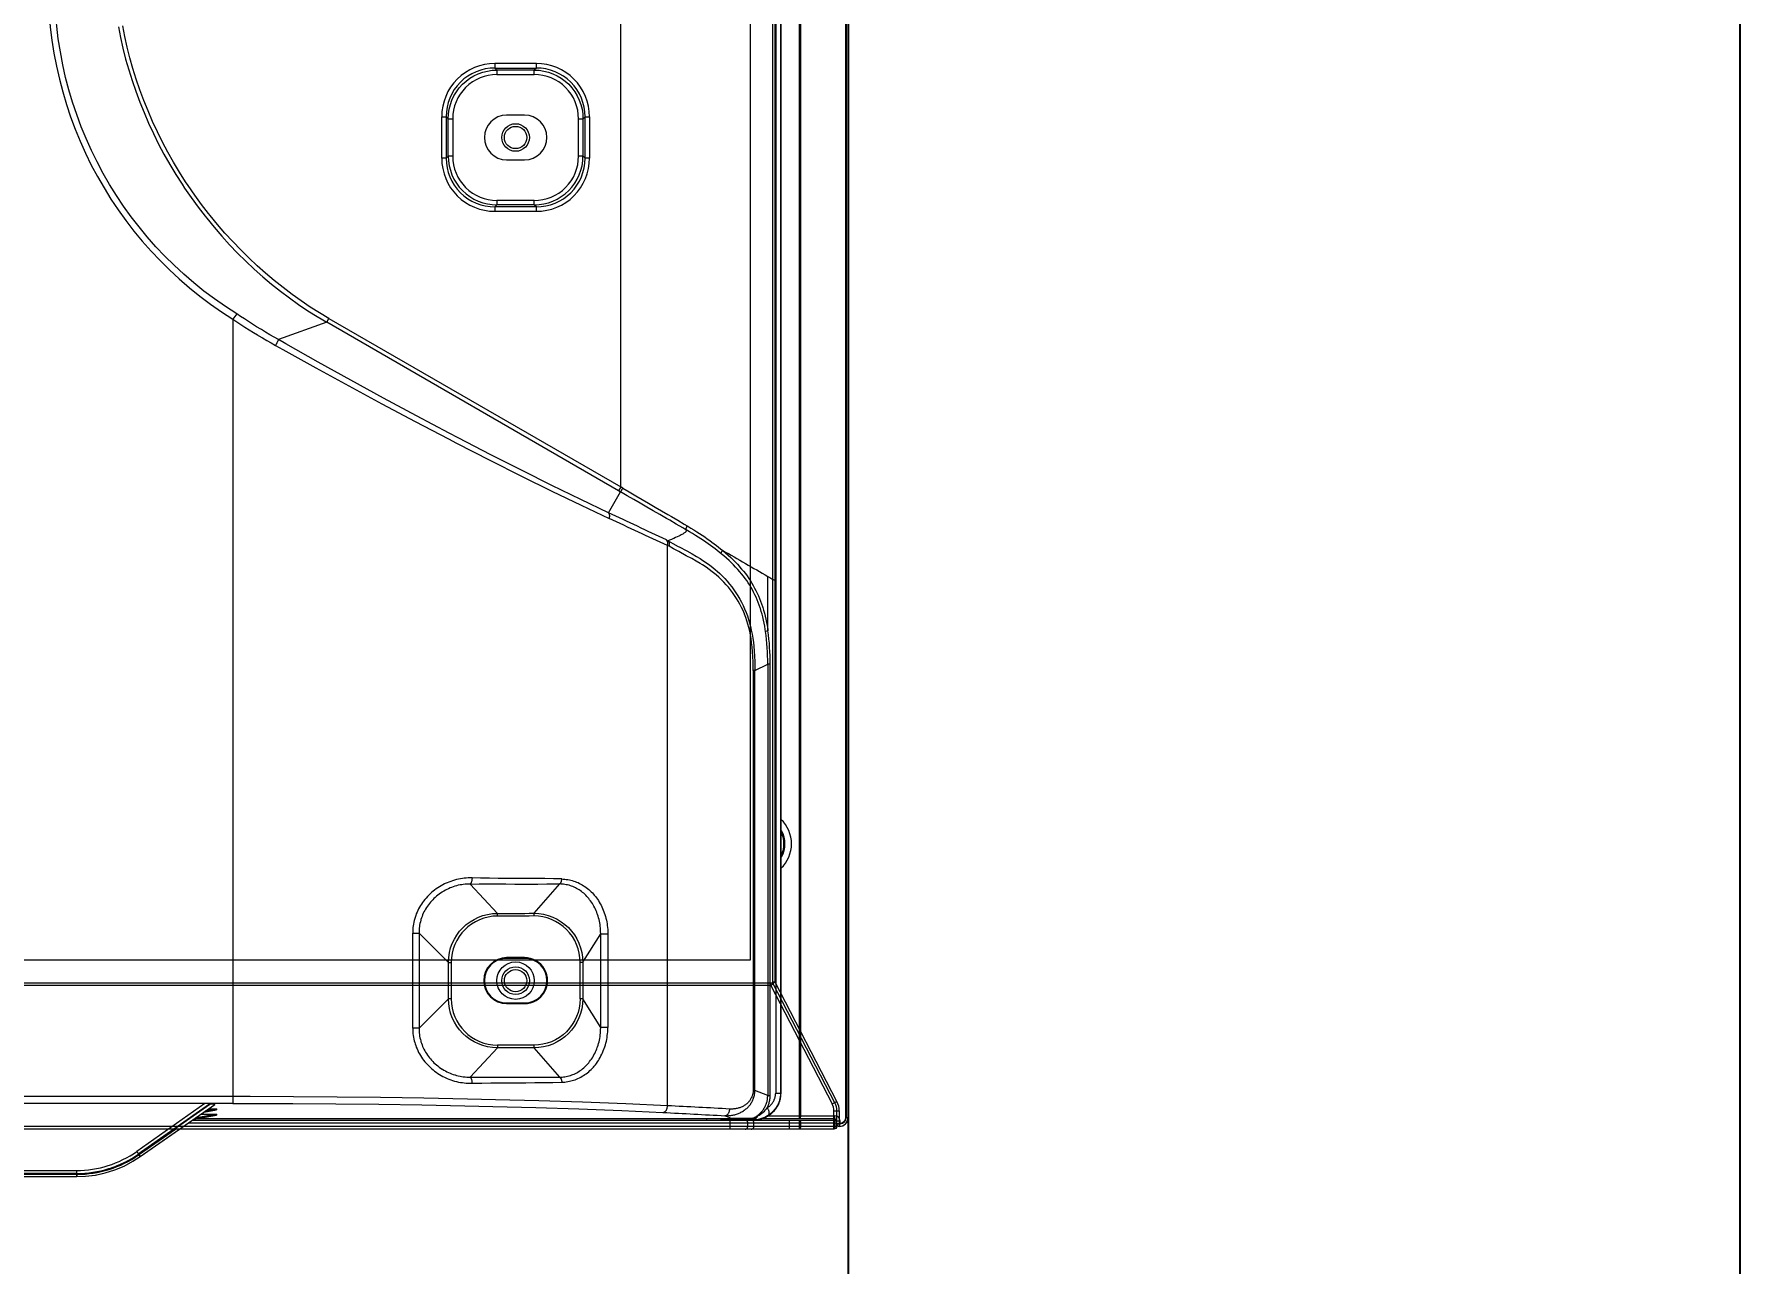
# Model space of a CAD drawing. Header units: millimetres. Extents: x -71336 to -35435, y -26189 to 22712.
# Drawn here: x -68406.3 to -68213.2, y -17584.3 to -17446.5 of the extents above; entities that cross this region are included whole.
import ezdxf
from ezdxf import colors
from ezdxf.entities.mleader import LeaderData, LeaderLine
from ezdxf.math import Vec2, Vec3

# ---------------------------------------------------------------- set-up
doc = ezdxf.new("R2010")
doc.units = ezdxf.units.MM
doc.linetypes.add('AM_ISO02W050x2', pattern=[3.75, 3, -0.75])
doc.layers.add('SC - Equipment', color=7, linetype='Continuous', lineweight=13)
doc.layers.add('SC - Layout', color=252, linetype='Continuous')
doc.layers.add('SC - Text', color=7, linetype='Continuous')
doc.layers.add('SC - Xlines', color=252, linetype='Continuous', plot=False)
doc.styles.get("Standard").update_dxf_attribs({"font": 'arial.ttf', "height": 35})

# ---------------------------------------------------------------- blocks, each defined once
blk = doc.blocks.new('SONY FW-49XE8001 - BACK')
at = {"layer": 'SC - Equipment', "color": 251, "true_color": 0x636466, "transparency": 33554495}
for points in [[(546.41, 7.29, 0.339074), (546.69, 7.06, 0.414307), (547.69, 8.06), (547.69, 639.46, 0.414035), (547.4, 639.76), (547.09, 639.76, 0.414129), (547.4, 640.06, 0.414235), (546.39, 641.06), (-546.7, 641.06, 0.414203), (-547.71, 640.06, 0.394513), (-547.43, 639.76)], [(479.11, 98.19, -0.277173), (458.8, 137.87), (458.8, 298.25), (-459.11, 298.25)], [(478.69, 9.65), (480.6, 9.65), (485.42, 9.63), (490.24, 9.6), (495.07, 9.55), (499.89, 9.48), (504.71, 9.38), (507.84, 9.31), (512.66, 9.19), (517.48, 9.03), (522.3, 8.84), (526.91, 8.63), (526.94, 8.63), (526.98, 8.64), (527.01, 8.65), (527.05, 8.66), (527.08, 8.68), (527.11, 8.7), (527.15, 8.72), (527.18, 8.75), (527.22, 8.79), (527.25, 8.82), (527.27, 8.86), (527.3, 8.9), (527.33, 8.94), (527.35, 8.98), (527.37, 9.03), (527.39, 9.08), (527.4, 9.13), (527.41, 9.19), (527.42, 9.25), (527.43, 9.31), (527.43, 9.37), (527.43, 9.38), (527.43, 72.2), (527.44, 72.21), (527.45, 72.27), (527.45, 72.32), (527.46, 72.38), (527.46, 72.43), (527.46, 72.48), (527.45, 72.53), (527.45, 72.57), (527.44, 72.62), (527.42, 72.66), (527.41, 72.69), (527.39, 72.73), (527.39, 72.73), (527.37, 72.76), (527.35, 72.79), (527.32, 72.82), (527.3, 72.84, -0.000799), (520.82, 75.88), (517.7, 77.36), (514.47, 78.93), (511.12, 80.6), (507.63, 82.38), (503.94, 84.29), (502.96, 84.8), (499.27, 86.76), (495.59, 88.74), (491.92, 90.75), (488.26, 92.78), (484.61, 94.83), (483.79, 95.29), (483.31, 95.56), (482.84, 95.84), (482.36, 96.12), (481.89, 96.41), (481.81, 96.46), (481.35, 96.74), (480.88, 97.03), (480.43, 97.32), (479.99, 97.61), (479.55, 97.9), (479.11, 98.19), (478.69, 97.58), (478.69, 9.65), (-479, 9.65)], [(458.07, 137.87, 0.276514), (478.69, 97.58), (479.14, 97.28), (479.59, 96.99), (480.04, 96.69), (480.51, 96.4), (480.98, 96.11), (481.46, 95.82), (481.53, 95.77), (482.01, 95.49), (482.5, 95.2), (482.98, 94.92), (483.47, 94.65)], [(537.14, 7.79), (536.9, 7.82), (536.94, 7.83), (536.99, 7.83), (537.04, 7.84), (537.09, 7.85), (537.13, 7.87), (537.18, 7.89), (537.23, 7.91), (537.23, 7.91), (537.27, 7.94), (537.32, 7.97), (537.36, 8), (537.4, 8.03), (537.44, 8.07), (537.47, 8.11), (537.51, 8.16), (537.54, 8.2), (537.57, 8.25), (537.52, 8.21), (537.46, 8.18), (537.4, 8.15), (537.35, 8.13), (537.29, 8.1), (537.23, 8.07), (537.18, 8.04), (537.14, 8.03), (537.08, 8), (537.02, 7.98), (537, 7.97), (537.06, 7.99), (537.15, 8.04), (537.24, 8.09), (537.33, 8.15), (537.41, 8.21), (537.5, 8.26), (537.58, 8.33), (537.65, 8.39), (537.73, 8.46), (537.8, 8.52), (537.87, 8.59), (537.94, 8.67), (538.01, 8.74), (538.07, 8.81), (538.13, 8.89), (538.18, 8.97), (538.23, 9.05), (538.28, 9.13), (538.33, 9.21), (538.38, 9.3), (538.42, 9.39), (538.46, 9.48), (538.49, 9.57), (538.52, 9.66), (538.53, 9.68), (538.56, 9.78), (538.59, 9.87), (538.61, 9.97), (538.63, 10.06), (538.64, 10.16), (538.65, 10.25), (538.66, 10.34), (538.67, 10.44), (538.67, 10.53), (538.94, 10.53), (538.94, 58.91), (538.67, 58.91), (538.67, 10.53), (537.23, 11.1), (537.04, 11.1), (537.04, 11.02), (537.03, 10.95), (537.02, 10.87), (537.01, 10.79), (537, 10.71), (536.98, 10.63), (536.95, 10.56), (536.93, 10.48), (536.9, 10.4), (536.9, 10.4), (536.87, 10.32), (536.83, 10.25), (536.79, 10.18), (536.75, 10.11), (536.71, 10.04), (536.67, 9.97), (536.62, 9.91), (536.57, 9.85), (536.51, 9.78), (536.45, 9.72), (536.39, 9.66), (536.33, 9.61), (536.26, 9.55), (536.19, 9.5), (536.12, 9.45), (536.04, 9.4), (536.03, 9.39), (535.95, 9.35), (535.87, 9.3), (535.79, 9.26), (535.7, 9.23), (535.62, 9.19), (535.53, 9.16), (535.44, 9.13), (535.34, 9.1), (535.25, 9.08), (535.24, 9.08), (535.14, 9.06), (535.05, 9.04), (534.95, 9.03), (534.85, 9.02), (534.75, 9.01), (534.65, 9), (534.55, 9), (534.45, 9.01), (534.42, 9.01, 0.000913), (527.43, 9.38), (522.75, 9.59), (517.88, 9.78), (513.01, 9.94), (508.13, 10.06), (504.99, 10.13), (500.12, 10.22), (495.24, 10.3), (490.37, 10.35), (485.49, 10.38), (480.62, 10.4), (478.69, 10.4), (-479, 10.4)], [(522.41, 78.64, -0.000987), (522.2, 78.77), (521.95, 78.34), (489.21, 97.24), (483.79, 95.29), (483.79, 95.27), (483.78, 95.25), (483.77, 95.23), (483.77, 95.22), (483.76, 95.2), (483.73, 95.14), (483.7, 95.07), (483.7, 95.06), (483.66, 95), (483.63, 94.94), (483.6, 94.87), (483.58, 94.84), (483.54, 94.77), (483.51, 94.71), (483.47, 94.65), (484.3, 94.18), (487.99, 92.13), (491.69, 90.1), (495.4, 88.1), (499.12, 86.11), (502.86, 84.16), (503.78, 83.68), (507.52, 81.76), (511.07, 79.97), (514.46, 78.3), (517.74, 76.72), (520.9, 75.23), (520.9, 75.24), (520.92, 75.3), (520.93, 75.36), (520.94, 75.42), (520.95, 75.47), (520.95, 75.52), (520.95, 75.57), (520.94, 75.61), (520.94, 75.66), (520.93, 75.7), (520.92, 75.73), (520.9, 75.77), (520.9, 75.78), (520.88, 75.81), (520.86, 75.83), (520.84, 75.86), (520.82, 75.88), (522.17, 78.21), (522.19, 78.25), (522.21, 78.3), (522.24, 78.34), (522.26, 78.38), (522.29, 78.43), (522.31, 78.47), (522.32, 78.49), (522.35, 78.53), (522.37, 78.57), (522.4, 78.61), (522.41, 78.64), (523.14, 78.22), (523.86, 77.79), (524.58, 77.37), (525.31, 76.94), (526.03, 76.52), (526.76, 76.1), (527.48, 75.67), (527.86, 75.45), (528.58, 75.03), (529.3, 74.61), (529.65, 74.4), (529.7, 74.37), (530.06, 74.16), (530.39, 73.95), (530.72, 73.75), (531.03, 73.55), (531.33, 73.35), (531.61, 73.16), (531.89, 72.97), (532.16, 72.78), (532.42, 72.59), (532.67, 72.41), (532.68, 72.4), (532.92, 72.22), (533.16, 72.03), (533.39, 71.85), (533.62, 71.66, -0.00004), (538.7, 68.73)], [(529.5, 73.98), (529.15, 74.18), (528.42, 74.61), (527.68, 75.03), (527.3, 75.25), (526.57, 75.67), (525.84, 76.1), (525.1, 76.52), (524.37, 76.94), (523.64, 77.36), (522.9, 77.79), (522.17, 78.21, 0.001068), (521.95, 78.34)], [(537.04, 58.2), (537.04, 58.55), (537.02, 59.17), (537, 59.75), (536.96, 60.3), (536.92, 60.83), (536.86, 61.3), (536.8, 61.76), (536.73, 62.19), (536.65, 62.6), (536.55, 63), (536.45, 63.37), (536.34, 63.75), (536.21, 64.12), (536.07, 64.49), (536.05, 64.54), (535.9, 64.9), (535.73, 65.26), (535.55, 65.61), (535.36, 65.95), (535.16, 66.28), (534.95, 66.61), (534.73, 66.93), (534.51, 67.23), (534.27, 67.53), (534.02, 67.81), (533.76, 68.09), (533.49, 68.37), (533.2, 68.64), (532.9, 68.9), (532.75, 69.02), (532.44, 69.27), (532.1, 69.52), (531.75, 69.77), (531.36, 70.02), (531.09, 70.19), (530.66, 70.44), (530.16, 70.73), (529.54, 71.06), (528.7, 71.52), (528.09, 71.84), (527.6, 72.12, 0.001132), (527.43, 72.2, -0.000823), (520.9, 75.23)], [(527.3, 72.84, 0.000057), (527.51, 72.73), (528.01, 72.44), (528.64, 72.1), (528.73, 72.05), (529.59, 71.59), (530.18, 71.27), (530.67, 70.99), (531.1, 70.73), (531.41, 70.53), (531.8, 70.27), (532.16, 70.01), (532.5, 69.74), (532.82, 69.48), (532.99, 69.34), (533.29, 69.06), (533.59, 68.78), (533.87, 68.49), (534.14, 68.19), (534.4, 67.88), (534.64, 67.56), (534.88, 67.24), (535.11, 66.9), (535.33, 66.56), (535.53, 66.2), (535.73, 65.84), (535.91, 65.47), (536.08, 65.09), (536.24, 64.7), (536.24, 64.7), (536.39, 64.31), (536.52, 63.92), (536.64, 63.53), (536.74, 63.13), (536.83, 62.72), (536.92, 62.28), (536.99, 61.83), (537.06, 61.34), (537.11, 60.9), (537.16, 60.36), (537.19, 59.79), (537.22, 59.18), (537.23, 58.55), (537.23, 58.2), (538.67, 58.91, 0.035226), (538.43, 62.58)], [(538.94, 58.91, 0.034874), (538.7, 62.64, 0.040186), (538.43, 62.58), (538.4, 62.79), (538.34, 63.16), (538.27, 63.51), (538.2, 63.85), (538.12, 64.19), (538.04, 64.51), (537.95, 64.82), (537.85, 65.13), (537.82, 65.23), (537.72, 65.53), (537.6, 65.83), (537.49, 66.12), (537.36, 66.4), (537.23, 66.68), (537.09, 66.96), (536.95, 67.23), (536.8, 67.49), (536.65, 67.75), (536.48, 68.01), (536.31, 68.27), (536.13, 68.52), (535.94, 68.77), (535.74, 69.03), (535.53, 69.27), (535.32, 69.52), (535.29, 69.55), (535.07, 69.79), (534.84, 70.04), (534.59, 70.28), (534.33, 70.53), (534.05, 70.78), (533.76, 71.03), (533.45, 71.29), (533.45, 71.29), (533.44, 71.31), (533.44, 71.33), (533.44, 71.35), (533.45, 71.37), (533.46, 71.39), (533.47, 71.43), (533.48, 71.44), (533.5, 71.48), (533.52, 71.51), (533.54, 71.55), (533.56, 71.58), (533.58, 71.62), (533.61, 71.65), (533.62, 71.66), (533.63, 71.65), (533.94, 71.38), (534.24, 71.12), (534.52, 70.86), (534.78, 70.61), (535.04, 70.35), (535.28, 70.1), (535.51, 69.85), (535.52, 69.83), (535.74, 69.57), (535.96, 69.31), (536.16, 69.05), (536.35, 68.79), (536.54, 68.52), (536.72, 68.25), (536.88, 67.98), (537.04, 67.71), (537.2, 67.44), (537.34, 67.16), (537.48, 66.87), (537.62, 66.58), (537.75, 66.28), (537.87, 65.97), (537.98, 65.66), (538.09, 65.35), (538.11, 65.27), (538.21, 64.95), (538.3, 64.63), (538.39, 64.29), (538.47, 63.94), (538.54, 63.59), (538.61, 63.22), (538.67, 62.84), (538.7, 62.64), (538.7, 68.73, 0.000343), (539.57, 68.23)], [(505.51, 34.93), (505.51, 34.85), (505.5, 34.78), (505.5, 34.74), (505.49, 34.67), (505.47, 34.6), (505.46, 34.54), (505.44, 34.48), (505.42, 34.43), (505.41, 34.39), (505.39, 34.35), (505.37, 34.32), (505.35, 34.3), (505.34, 34.28), (505.32, 34.27), (505.3, 34.25), (505.28, 34.24), (506.29, 34.25), (507.29, 34.25), (508.29, 34.25), (509.3, 34.25), (510.3, 34.24), (511.3, 34.24), (512.31, 34.24), (512.88, 34.24), (513.88, 34.25), (514.89, 34.25), (515.32, 34.25), (512.43, 30.96), (512.43, 30.66, -0.000305), (508.36, 30.65), (508.36, 30.95), (505.28, 34.24), (505.1, 34.24), (504.91, 34.23), (504.72, 34.22), (504.53, 34.2), (504.35, 34.17), (504.16, 34.14), (503.97, 34.1), (503.78, 34.05), (503.6, 34), (503.58, 33.99), (503.4, 33.93), (503.22, 33.87), (503.04, 33.8), (502.86, 33.72), (502.69, 33.64), (502.52, 33.55), (502.35, 33.46), (502.19, 33.36), (502.14, 33.32), (501.97, 33.22), (501.82, 33.11), (501.66, 32.99), (501.52, 32.87), (501.37, 32.74), (501.24, 32.62), (501.1, 32.48), (500.97, 32.34), (500.85, 32.2), (500.73, 32.06), (500.61, 31.91), (500.5, 31.75), (500.4, 31.6), (500.3, 31.44), (500.21, 31.28), (500.12, 31.12), (500.04, 30.96), (499.97, 30.79), (499.9, 30.62), (499.84, 30.45), (499.78, 30.27), (499.75, 30.18), (499.71, 30), (499.67, 29.82), (499.63, 29.64), (499.6, 29.47), (499.58, 29.29), (499.57, 29.11), (499.56, 28.93), (499.56, 28.75), (499.56, 27.69), (499.56, 26.62), (499.56, 25.55), (499.56, 24.48), (499.56, 23.41), (499.56, 22.35), (499.56, 21.28), (499.56, 20.21), (499.56, 19.14), (499.56, 18.07), (499.56, 17.9), (499.57, 17.72), (499.58, 17.54), (499.6, 17.36), (499.63, 17.18), (499.67, 17), (499.71, 16.82), (499.75, 16.65), (499.78, 16.55), (499.84, 16.38), (499.9, 16.21), (499.97, 16.04), (500.04, 15.87), (500.12, 15.71), (500.21, 15.54), (500.3, 15.39), (500.4, 15.23), (500.5, 15.07), (500.61, 14.92), (500.72, 14.77), (500.85, 14.63), (500.97, 14.48), (501.1, 14.34), (501.24, 14.21), (501.37, 14.09), (501.52, 13.96), (501.66, 13.84), (501.82, 13.72), (501.97, 13.61), (502.14, 13.5), (502.19, 13.47), (502.35, 13.37), (502.52, 13.28), (502.69, 13.19), (502.86, 13.11), (503.04, 13.03), (503.22, 12.96), (503.4, 12.89), (503.58, 12.83), (503.6, 12.83), (503.78, 12.78), (503.97, 12.73), (504.16, 12.69), (504.34, 12.66), (504.53, 12.63), (504.72, 12.61), (504.91, 12.59), (505.1, 12.59), (505.28, 12.58), (505.86, 12.58), (506.86, 12.58), (507.87, 12.58), (508.29, 12.58), (509.3, 12.58), (510.3, 12.58), (511.3, 12.58), (512.31, 12.58), (513.31, 12.58), (514.31, 12.58), (515.32, 12.58), (515.47, 12.58), (515.62, 12.59), (515.77, 12.61), (515.92, 12.63), (516.07, 12.66), (516.23, 12.69), (516.38, 12.73), (516.39, 12.73), (516.54, 12.78), (516.69, 12.83), (516.83, 12.88), (516.97, 12.94), (517.11, 13.01), (517.25, 13.08), (517.38, 13.15), (517.51, 13.24), (517.65, 13.32), (517.78, 13.42), (517.9, 13.52), (518.03, 13.62), (518.15, 13.73), (518.27, 13.85), (518.39, 13.97), (518.5, 14.09), (518.6, 14.2), (518.7, 14.34), (518.81, 14.48), (518.91, 14.62), (519, 14.77), (519.1, 14.92), (519.18, 15.08), (519.27, 15.24), (519.35, 15.41), (519.42, 15.58), (519.49, 15.75), (519.56, 15.93), (519.59, 16), (519.65, 16.19), (519.7, 16.37), (519.75, 16.56), (519.79, 16.75), (519.83, 16.94), (519.86, 17.14), (519.89, 17.33), (519.91, 17.53), (519.92, 17.73), (519.93, 17.92), (519.94, 18.12), (519.94, 18.16), (519.94, 28.67), (520.73, 28.67)], [(517.63, 21.36, -0.414523), (512.43, 16.17), (512.43, 15.87), (515.32, 12.58), (515.34, 12.57), (515.36, 12.56), (515.38, 12.54), (515.41, 12.52), (515.43, 12.49), (515.45, 12.47), (515.47, 12.43), (515.49, 12.39), (515.49, 12.38), (515.51, 12.34), (515.53, 12.29), (515.54, 12.24), (515.55, 12.19), (515.56, 12.13), (515.56, 12.07), (515.56, 12.02)], [(512.43, 16.17, 0.000161), (508.36, 16.18), (508.36, 15.88), (505.28, 12.58), (505.3, 12.57), (505.32, 12.56), (505.34, 12.54), (505.36, 12.52), (505.38, 12.5), (505.39, 12.47), (505.41, 12.43), (505.42, 12.39), (505.44, 12.35), (505.46, 12.28), (505.47, 12.21), (505.49, 12.14), (505.5, 12.07), (505.5, 12.05), (505.5, 11.98), (505.51, 11.9)], [(537.57, 8.25, 0.104712), (538.65, 9.18), (538.68, 9.2), (538.75, 9.25), (538.82, 9.3), (538.89, 9.35), (538.95, 9.41), (539.01, 9.47), (539.07, 9.53), (539.12, 9.59), (539.17, 9.65), (539.22, 9.72), (539.26, 9.78), (539.31, 9.85), (539.34, 9.92), (539.38, 9.99), (539.41, 10.06), (539.44, 10.14), (539.46, 10.18), (539.48, 10.25), (539.51, 10.33), (539.52, 10.41), (539.54, 10.49), (539.55, 10.56), (539.56, 10.64), (539.56, 10.72), (539.57, 10.79)], [(329.15, 1.76), (461.18, 1.76, 0.153407), (468.14, 3.98), (476.11, 9.56), (476.08, 9.61), (476.07, 9.61), (476.06, 9.61), (476.05, 9.61), (476.03, 9.61), (476.01, 9.61), (476, 9.61), (475.97, 9.62), (475.94, 9.62), (475.88, 9.62), (475.86, 9.62), (475.81, 9.62), (475.76, 9.62), (475.7, 9.62), (475.65, 9.62), (475.59, 9.62), (475.54, 9.62), (475.54, 9.62), (314.79, 9.62)], [(461.18, 1.44), (461.15, 1.76), (461.14, 1.79), (329.19, 1.79), (329.19, 2.12), (461.14, 2.12), (461.14, 1.79, 0.154431), (468.09, 3.94), (468.08, 3.98), (476.08, 9.61)], [(538.12, 7.96), (546.09, 7.96, -0.414505), (546.39, 7.66), (546.39, 7.06, -0.414588), (546.09, 6.76), (472.7, 6.76)], [(474.13, 7.76), (546.09, 7.76, -0.414588), (546.39, 7.46)], [(526.91, 8.63, -0.00095), (533.87, 8.26), (533.9, 8.26), (533.94, 8.27), (533.97, 8.28), (534.01, 8.29), (534.05, 8.31), (534.08, 8.33), (534.12, 8.36), (534.15, 8.39), (534.19, 8.42), (534.22, 8.45), (534.25, 8.49), (534.27, 8.53), (534.3, 8.57), (534.32, 8.61), (534.34, 8.66), (534.36, 8.71), (534.38, 8.76), (534.39, 8.82), (534.4, 8.87), (534.41, 8.93), (534.41, 8.99), (534.41, 9.01)], [(536.83, 6.76), (536.86, 6.77), (536.9, 6.77), (536.93, 6.78), (536.94, 6.78), (536.97, 6.8), (537, 6.81), (537.02, 6.83), (537.04, 6.85), (537.06, 6.87), (537.08, 6.9), (537.1, 6.93), (537.11, 6.96), (537.12, 6.97), (537.13, 7), (537.13, 7.03), (537.13, 7.06), (537.13, 7.46), (537.13, 7.49), (537.13, 7.53), (537.12, 7.56), (537.11, 7.57), (537.1, 7.6), (537.08, 7.63), (537.06, 7.65), (537.04, 7.68), (537.02, 7.7), (537, 7.71), (536.97, 7.73), (536.94, 7.74), (536.93, 7.75), (536.9, 7.76), (536.86, 7.76), (536.84, 7.83, -0.00292), (536.65, 7.83), (536.63, 7.83), (536.62, 7.83), (536.61, 7.83), (536.6, 7.83), (536.58, 7.84), (536.57, 7.84), (536.56, 7.84), (536.55, 7.84), (536.55, 7.84), (536.53, 7.84), (536.52, 7.84, 0.043405), (536.69, 7.85, 0.086346), (537, 7.97, 0.000034), (534.61, 7.96), (534.75, 7.96), (534.9, 7.96), (535.04, 7.95), (535.2, 7.94), (535.24, 7.94), (535.4, 7.93), (535.55, 7.92), (535.71, 7.91), (535.87, 7.89), (536.02, 7.88), (536.18, 7.87, -0.000949), (536.29, 7.86, -0.001059), (536.52, 7.84)], [(546.15, 7.92, 0.034537), (546.19, 7.83, 0.070622), (546.3, 7.69)]]:
    blk.add_lwpolyline(points, format="xyb", dxfattribs=at)
for points in [[(547.4, 639.76), (547.41, 639.76), (547.42, 639.76), (547.42, 639.75), (547.43, 639.74), (547.44, 639.72), (547.45, 639.7), (547.45, 639.68), (547.46, 639.64), (547.47, 639.61), (547.47, 639.58), (547.47, 639.55), (547.48, 639.52), (547.48, 639.49), (547.48, 639.46), (547.48, 8.06), (547.69, 8.06)], [(542.34, 635.06), (542.34, 8.26), (542.34, 8.23), (542.33, 8.2), (542.33, 8.17), (542.33, 8.14), (542.32, 8.11), (542.32, 8.08), (542.31, 8.05), (542.31, 8.03), (542.3, 8.01), (542.29, 7.99), (542.28, 7.98), (542.27, 7.97), (542.26, 7.97), (542.25, 7.96), (542.25, 635.06)], [(465.85, 130.38), (466.08, 129.17), (466.36, 127.96), (466.66, 126.75), (467, 125.55), (467.38, 124.34), (467.79, 123.14), (468.24, 121.94), (468.72, 120.75), (469.23, 119.57), (469.78, 118.39), (470.35, 117.23), (470.96, 116.08), (471.61, 114.94), (472.28, 113.82), (472.98, 112.72), (473.26, 112.29), (474.01, 111.22), (474.78, 110.16), (475.57, 109.12), (475.75, 108.9), (476.58, 107.89), (477.43, 106.9), (478.31, 105.94), (479.21, 105), (480.13, 104.09), (481.08, 103.21), (482.04, 102.35), (483.02, 101.53), (484.02, 100.73), (485.03, 99.97), (486.05, 99.24), (487.1, 98.54), (488.15, 97.87), (489.21, 97.24), (489.46, 97.67), (522.2, 78.77), (522.2, 357.62)], [(540.11, 353.2), (540.11, 10.79), (540.1, 10.7), (540.1, 10.6), (540.09, 10.5), (540.08, 10.41), (540.06, 10.31), (540.04, 10.21), (540.02, 10.12), (540, 10.05), (539.98, 9.95), (539.95, 9.86), (539.91, 9.76), (539.87, 9.67), (539.83, 9.58), (539.79, 9.49), (539.75, 9.41), (539.7, 9.32), (539.65, 9.24), (539.59, 9.16), (539.53, 9.07), (539.47, 9), (539.41, 8.92), (539.34, 8.84), (539.27, 8.77), (539.2, 8.7), (539.12, 8.63), (539.05, 8.56), (538.97, 8.5), (538.96, 8.49), (538.87, 8.42), (538.79, 8.37), (538.81, 8.39), (538.82, 8.41), (538.83, 8.43), (538.84, 8.46), (538.85, 8.49), (538.85, 8.52), (538.85, 8.56), (538.85, 8.6), (538.84, 8.65), (538.83, 8.68), (538.82, 8.75), (538.8, 8.81), (538.78, 8.87), (538.76, 8.94), (538.73, 9.01), (538.7, 9.08), (538.66, 9.15), (538.65, 9.18), (538.69, 9.27), (538.73, 9.37), (538.76, 9.47), (538.8, 9.57), (538.83, 9.67), (538.85, 9.77), (538.88, 9.87), (538.88, 9.91), (538.9, 10.01), (538.92, 10.12), (538.93, 10.22), (538.94, 10.32), (538.94, 10.43), (538.94, 10.53)], [(539.57, 353.2), (539.57, 10.79), (540.11, 10.79), (540.16, 10.79)], [(537.3, 7.8), (537.4, 7.8), (537.5, 7.81), (537.6, 7.83), (537.7, 7.84), (537.8, 7.87), (537.82, 7.87), (537.92, 7.9), (538.02, 7.92), (538.12, 7.95), (538.21, 7.99), (538.31, 8.03), (538.4, 8.07), (538.49, 8.11), (538.58, 8.16), (538.67, 8.2), (538.75, 8.26), (538.84, 8.31), (538.92, 8.37), (538.95, 8.39), (539.03, 8.45), (539.1, 8.52), (539.18, 8.58), (539.25, 8.65), (539.32, 8.72), (539.39, 8.79), (539.46, 8.87), (539.52, 8.95), (539.58, 9.03), (539.6, 9.06), (539.66, 9.14), (539.71, 9.23), (539.77, 9.31), (539.81, 9.4), (539.86, 9.49), (539.9, 9.58), (539.94, 9.67), (539.97, 9.77), (540.01, 9.86), (540.04, 9.96), (540.06, 10.05), (540.09, 10.15), (540.11, 10.25), (540.11, 10.29), (540.13, 10.39), (540.14, 10.49), (540.15, 10.59), (540.15, 10.69), (540.16, 10.79), (540.16, 353.25)], [(489.46, 97.67), (488.41, 98.29), (487.36, 98.95), (486.33, 99.65), (485.32, 100.37), (484.32, 101.13), (483.33, 101.91), (482.36, 102.73), (481.41, 103.57), (480.47, 104.45), (479.56, 105.35), (478.67, 106.28), (477.8, 107.23), (476.95, 108.21), (476.13, 109.21), (475.96, 109.43), (475.17, 110.45), (474.41, 111.5), (473.67, 112.56), (473.39, 112.99), (472.7, 114.08), (472.03, 115.19), (471.39, 116.32), (470.79, 117.45), (470.22, 118.6), (469.68, 119.77), (469.17, 120.94), (468.7, 122.12), (468.26, 123.3), (467.85, 124.49), (467.48, 125.68), (467.14, 126.88), (466.83, 128.08), (466.57, 129.27), (466.33, 130.47)], [(502.61, 115.64), (502.84, 115.87)], [(518.18, 115.64), (517.95, 115.87)], [(512.72, 110.18), (512.49, 110.41), (508.3, 110.41), (508.07, 110.18)], [(512.49, 110.41), (512.49, 110.91), (508.3, 110.91), (508.3, 110.41)], [(529.5, 73.98), (529.51, 73.96), (529.52, 73.94), (529.52, 73.91), (529.52, 73.89), (529.52, 73.86), (529.52, 73.85), (529.51, 73.82), (529.5, 73.8), (529.49, 73.78), (529.47, 73.75), (529.44, 73.72), (529.44, 73.71), (529.4, 73.68), (529.35, 73.64), (529.33, 73.62), (529.28, 73.58), (529.22, 73.54), (529.22, 73.54), (529.14, 73.49), (529.05, 73.44), (528.96, 73.39), (528.84, 73.33), (528.71, 73.26), (528.69, 73.25), (528.52, 73.17), (528.34, 73.09), (528.15, 73.01), (528.11, 72.99), (527.88, 72.89), (527.65, 72.8), (527.5, 72.74), (527.5, 72.74), (527.5, 72.74), (527.5, 72.74), (527.5, 72.74), (527.5, 72.74), (527.5, 72.74), (527.5, 72.73), (527.5, 72.73), (527.51, 72.73), (527.51, 72.73), (527.51, 72.73), (527.53, 72.7), (527.55, 72.68), (527.57, 72.65), (527.58, 72.62), (527.6, 72.58), (527.61, 72.54), (527.62, 72.5), (527.63, 72.46), (527.63, 72.41), (527.64, 72.36), (527.63, 72.31), (527.63, 72.26), (527.62, 72.2), (527.61, 72.15), (527.6, 72.12)], [(533.45, 71.29), (533.23, 71.47), (533, 71.65), (532.76, 71.83), (532.52, 72.02), (532.51, 72.02), (532.26, 72.2), (532, 72.39), (531.73, 72.58), (531.45, 72.76), (531.17, 72.95), (530.87, 73.15), (530.56, 73.34), (530.24, 73.54), (529.9, 73.75), (529.54, 73.96), (529.5, 73.98), (529.5, 73.99), (529.5, 74.01), (529.5, 74.02), (529.5, 74.04), (529.51, 74.08), (529.52, 74.12), (529.53, 74.13), (529.54, 74.16), (529.55, 74.2), (529.57, 74.24), (529.59, 74.28), (529.61, 74.32), (529.63, 74.36), (529.65, 74.4)], [(533.06, 7.96), (534.61, 7.96), (534.61, 7.96), (533.87, 8.26), (533.97, 8.26), (534.09, 8.26), (534.2, 8.26), (534.32, 8.27), (534.43, 8.28), (534.54, 8.29), (534.66, 8.31), (534.77, 8.33), (534.88, 8.35), (534.99, 8.38), (535.06, 8.4), (535.17, 8.44), (535.27, 8.47), (535.38, 8.51), (535.48, 8.55), (535.57, 8.6), (535.67, 8.65), (535.76, 8.7), (535.85, 8.75), (535.94, 8.81), (536.03, 8.87), (536.07, 8.9), (536.15, 8.96), (536.23, 9.02), (536.31, 9.09), (536.39, 9.16), (536.46, 9.23), (536.53, 9.3), (536.59, 9.38), (536.66, 9.46), (536.72, 9.53), (536.77, 9.61), (536.82, 9.7), (536.87, 9.78), (536.92, 9.86), (536.96, 9.95), (537, 10.04), (537.04, 10.13), (537.08, 10.22), (537.11, 10.31), (537.12, 10.34), (537.14, 10.44), (537.17, 10.53), (537.19, 10.63), (537.2, 10.72), (537.22, 10.82), (537.23, 10.91), (537.23, 11.01), (537.23, 11.1), (537.23, 58.2), (537.04, 58.2), (537.04, 11.1)], [(515.57, 34.81), (514.66, 34.83), (513.66, 34.85), (512.65, 34.86), (511.65, 34.87), (510.64, 34.87), (510.47, 34.87), (509.46, 34.88), (508.45, 34.88), (507.45, 34.89), (506.44, 34.91), (505.51, 34.93), (505.29, 34.93), (505.08, 34.93), (504.86, 34.91), (504.64, 34.89), (504.42, 34.87), (504.21, 34.83), (503.99, 34.79), (503.77, 34.74), (503.75, 34.74), (503.54, 34.68), (503.33, 34.61), (503.12, 34.54), (502.91, 34.47), (502.71, 34.38), (502.51, 34.29), (502.43, 34.26), (502.23, 34.16), (502.04, 34.05), (501.85, 33.94), (501.67, 33.82), (501.49, 33.7), (501.31, 33.57), (501.14, 33.43), (500.97, 33.29), (500.96, 33.29), (500.8, 33.14), (500.65, 32.99), (500.5, 32.83), (500.35, 32.67), (500.21, 32.51), (500.08, 32.34), (499.96, 32.17), (499.84, 32), (499.72, 31.82), (499.62, 31.64), (499.52, 31.46), (499.43, 31.27), (499.34, 31.08), (499.26, 30.89), (499.19, 30.7), (499.12, 30.5), (499.08, 30.37), (499.03, 30.17), (498.98, 29.97), (498.94, 29.76), (498.91, 29.56), (498.88, 29.36), (498.87, 29.16), (498.85, 28.95), (498.85, 28.75)], [(509.39, 25.99), (509.39, 25.91)], [(511.4, 25.99), (511.4, 25.91)], [(509.39, 20.84), (509.39, 20.91)], [(511.4, 20.84), (511.4, 20.91)], [(498.85, 18.07), (498.85, 17.87), (498.87, 17.67), (498.88, 17.47), (498.91, 17.27), (498.94, 17.06), (498.98, 16.86), (499.03, 16.66), (499.08, 16.46), (499.12, 16.33), (499.19, 16.13), (499.26, 15.94), (499.34, 15.75), (499.43, 15.56), (499.52, 15.37), (499.62, 15.19), (499.72, 15.01), (499.84, 14.83), (499.96, 14.66), (500.08, 14.49), (500.21, 14.32), (500.35, 14.16), (500.5, 14), (500.65, 13.84), (500.8, 13.69), (500.96, 13.55), (500.97, 13.54), (501.14, 13.4), (501.31, 13.26), (501.49, 13.13), (501.67, 13.01), (501.85, 12.89), (502.04, 12.78), (502.24, 12.67), (502.43, 12.57), (502.5, 12.54), (502.71, 12.45), (502.91, 12.37), (503.12, 12.29), (503.33, 12.22), (503.54, 12.15), (503.75, 12.1), (503.77, 12.09), (503.99, 12.04), (504.2, 12), (504.42, 11.97), (504.64, 11.94), (504.86, 11.92), (505.08, 11.91), (505.29, 11.9), (505.51, 11.9), (506.45, 11.92), (506.62, 11.92), (507.62, 11.94), (508.63, 11.95), (509.63, 11.95), (510.64, 11.96), (511.54, 11.96), (512.55, 11.97), (513.55, 11.98), (514.56, 12), (515.56, 12.02), (515.74, 12.03), (515.91, 12.04), (516.08, 12.06), (516.25, 12.09), (516.42, 12.12), (516.6, 12.16), (516.73, 12.2), (516.9, 12.25), (517.07, 12.3), (517.23, 12.37), (517.39, 12.44), (517.55, 12.51), (517.71, 12.59), (517.86, 12.68), (518.01, 12.77), (518.16, 12.87), (518.31, 12.97), (518.45, 13.08), (518.59, 13.2), (518.73, 13.32), (518.87, 13.45), (519, 13.58), (519.13, 13.72), (519.22, 13.83), (519.34, 13.97), (519.45, 14.13), (519.57, 14.29), (519.68, 14.45), (519.78, 14.62), (519.88, 14.79), (519.97, 14.97), (520.07, 15.15), (520.15, 15.33), (520.23, 15.52), (520.3, 15.72), (520.33, 15.8), (520.4, 16), (520.46, 16.2), (520.52, 16.41), (520.57, 16.62), (520.61, 16.82), (520.65, 17.03), (520.68, 17.25), (520.7, 17.46), (520.72, 17.68), (520.73, 17.89), (520.73, 17.95), (520.73, 18.16)], [(329.15, 1.44), (461.18, 1.44), (462.14, 1.47), (463.26, 1.61), (464.36, 1.85), (465.44, 2.19), (466.48, 2.62), (467.47, 3.15), (468.3, 3.68), (476.66, 9.53), (476.66, 9.54), (476.66, 9.54), (476.66, 9.54), (476.66, 9.54), (476.64, 9.54), (476.61, 9.54), (476.61, 9.54), (476.58, 9.55), (476.52, 9.55), (476.48, 9.55), (476.47, 9.55), (476.42, 9.56), (476.36, 9.56), (476.31, 9.56), (476.28, 9.56), (476.22, 9.56), (476.17, 9.56), (476.11, 9.56)], [(475.54, 9.62), (467.9, 4.25), (467.92, 4.23), (467.94, 4.21), (467.96, 4.18), (467.98, 4.15), (467.99, 4.13), (468.01, 4.1), (468.03, 4.07), (468.03, 4.06), (468.05, 4.04), (468.07, 4.01), (468.07, 4), (468.08, 3.99), (468.08, 3.98)], [(475.11, 8.45), (475.38, 8.45), (475.48, 8.45), (475.62, 8.45), (475.77, 8.45), (475.81, 8.45), (475.96, 8.45), (476.01, 8.45), (476.15, 8.45), (476.2, 8.45), (476.34, 8.45), (476.39, 8.45), (476.53, 8.44), (476.62, 8.44), (476.65, 8.44), (476.71, 8.44), (476.74, 8.44), (476.77, 8.44), (476.79, 8.44), (476.8, 8.44), (476.81, 8.44), (476.83, 8.44), (476.83, 8.44), (476.84, 8.44), (476.84, 8.43), (476.84, 8.43), (476.84, 8.33), (476.84, 8.33), (474.3, 7.88)], [(474.3, 7.88), (476.84, 8.33)], [(476.84, 8.43), (474.47, 8)], [(531.23, 7.96), (531.23, 7.93), (474.59, 7.93)], [(474.76, 7.96), (533.06, 7.96), (534.61, 7.96)], [(475.38, 8.45), (475.01, 8.38)], [(475.94, 9.03), (476, 9.03), (476.09, 9.03), (476.18, 9.03), (476.25, 9.03), (476.34, 9.03), (476.43, 9.03), (476.46, 9.03), (476.55, 9.03), (476.57, 9.02), (476.66, 9.02), (476.66, 9.02), (476.72, 9.02), (476.75, 9.02), (476.77, 9.02), (476.78, 9.02), (476.8, 9.02), (476.82, 9.02), (476.82, 9.02), (476.83, 9.02), (476.84, 9.02), (476.84, 9.02), (476.84, 9.02), (476.84, 8.91), (476.84, 8.91), (475.41, 8.66)], [(475.41, 8.66), (476.84, 8.91)], [(476.84, 9.02), (475.59, 8.79)], [(531.79, 7.96), (531.79, 7.76)], [(533.06, 7.96), (533.06, 7.96), (534.3, 7.79), (536.83, 7.79)], [(534.46, 6.76), (534.46, 7.76)], [(536.14, 6.76), (536.17, 6.77), (536.2, 6.77), (536.23, 6.78), (536.25, 6.78), (536.28, 6.8), (536.3, 6.81), (536.33, 6.83), (536.35, 6.85), (536.37, 6.87), (536.39, 6.9), (536.41, 6.93), (536.42, 6.96), (536.42, 6.97), (536.43, 7), (536.44, 7.03), (536.44, 7.06), (536.44, 7.46), (536.44, 7.49), (536.43, 7.53), (536.42, 7.56), (536.42, 7.57), (536.41, 7.6), (536.39, 7.63), (536.37, 7.65), (536.35, 7.68), (536.33, 7.7), (536.3, 7.71), (536.28, 7.73), (536.25, 7.74), (536.23, 7.75), (536.2, 7.76), (536.17, 7.76), (536.14, 7.76)], [(536.83, 7.79), (536.87, 7.79)], [(538.75, 8.26), (546.18, 8.26), (546.18, 8.24), (546.18, 8.21), (546.17, 8.18), (546.17, 8.15), (546.17, 8.12), (546.16, 8.09), (546.15, 8.05), (546.15, 8.03), (546.14, 8.01), (546.13, 7.99), (546.12, 7.98), (546.12, 7.97), (546.11, 7.97), (546.09, 7.96)], [(541.1, 6.76), (541.1, 7.76)], [(546.03, 7.96), (546.03, 7.76)], [(546.07, 7.96), (546.07, 7.95), (546.07, 7.93), (546.07, 7.92), (546.07, 7.9), (546.08, 7.89), (546.08, 7.87), (546.08, 7.85), (546.08, 7.84), (546.08, 7.82), (546.08, 7.8), (546.09, 7.78)], [(546.09, 7.76), (546.11, 7.76), (546.12, 7.76), (546.12, 7.75), (546.13, 7.74), (546.14, 7.72), (546.15, 7.7), (546.15, 7.68), (546.16, 7.65), (546.17, 7.62), (546.17, 7.59), (546.17, 7.55), (546.18, 7.52), (546.18, 7.49), (546.18, 7.46), (546.18, 7.06), (546.18, 7.04), (546.18, 7.01), (546.17, 6.98), (546.17, 6.95), (546.17, 6.92), (546.16, 6.89), (546.15, 6.85), (546.15, 6.83), (546.14, 6.81), (546.13, 6.79), (546.12, 6.78), (546.12, 6.77), (546.11, 6.77), (546.09, 6.76)], [(546.39, 7.06), (473.13, 7.06)], [(473.7, 7.46), (546.39, 7.46)], [(546.42, 7.36), (546.78, 7.36), (546.78, 7.66), (546.39, 7.66)], [(468.3, 3.68), (468.3, 3.68), (468.3, 3.69), (468.3, 3.7), (468.3, 3.71), (468.3, 3.71), (468.28, 3.74), (468.27, 3.77), (468.27, 3.78), (468.25, 3.81), (468.23, 3.84), (468.22, 3.87), (468.22, 3.87), (468.2, 3.9), (468.18, 3.93), (468.16, 3.95), (468.14, 3.98)]]:
    blk.add_lwpolyline(points, dxfattribs=at)
for points in [[(508.3, 125.52), (508.07, 125.75), (512.72, 125.75), (512.72, 126.24), (508.07, 126.24), (508.07, 125.75, 0.417082), (502.61, 120.29), (502.61, 115.64), (502.11, 115.64), (502.11, 120.29), (502.61, 120.29), (502.84, 120.06, -0.414891)], [(517.95, 120.06), (518.18, 120.29, 0.417137), (512.72, 125.75), (512.49, 125.52, -0.414852)], [(509.39, 115.46), (511.4, 115.46, 0.99999), (511.4, 120.46), (509.39, 120.46, 0.999974)], [(512.43, 15.87, 0.000143), (508.36, 15.88, -0.413185), (502.86, 21.38), (499.56, 18.07), (498.85, 18.07), (498.85, 28.75), (499.56, 28.75), (502.86, 25.45, -0.413218), (508.36, 30.95, 0.000246), (512.43, 30.96, -0.413427), (517.93, 25.47), (517.93, 21.36), (517.63, 21.36), (517.63, 25.47), (517.93, 25.47), (519.94, 28.67), (519.94, 28.71), (519.93, 28.9), (519.92, 29.1), (519.91, 29.3), (519.89, 29.5), (519.86, 29.69), (519.83, 29.89), (519.79, 30.08), (519.75, 30.27), (519.7, 30.46), (519.65, 30.64), (519.59, 30.82), (519.56, 30.9), (519.49, 31.08), (519.42, 31.25), (519.35, 31.42), (519.27, 31.59), (519.18, 31.75), (519.09, 31.91), (519, 32.06), (518.91, 32.21), (518.81, 32.35), (518.7, 32.49), (518.6, 32.62), (518.5, 32.74), (518.39, 32.86), (518.27, 32.98), (518.15, 33.1), (518.03, 33.21), (517.9, 33.31), (517.77, 33.41), (517.64, 33.5), (517.51, 33.59), (517.38, 33.67), (517.24, 33.75), (517.11, 33.82), (516.97, 33.89), (516.83, 33.95), (516.68, 34), (516.54, 34.05), (516.39, 34.1), (516.38, 34.1), (516.23, 34.14), (516.07, 34.17), (515.92, 34.2), (515.77, 34.22), (515.62, 34.23), (515.47, 34.24), (515.32, 34.25), (515.34, 34.26), (515.36, 34.27), (515.38, 34.29), (515.41, 34.31), (515.43, 34.33), (515.45, 34.36), (515.47, 34.4), (515.49, 34.43), (515.49, 34.44), (515.51, 34.49), (515.53, 34.54), (515.54, 34.59), (515.55, 34.64), (515.56, 34.7), (515.56, 34.76), (515.57, 34.81), (515.74, 34.8), (515.91, 34.79), (516.08, 34.77), (516.25, 34.74), (516.42, 34.71), (516.6, 34.67), (516.74, 34.63), (516.91, 34.58), (517.07, 34.53), (517.24, 34.46), (517.4, 34.4), (517.55, 34.32), (517.71, 34.24), (517.86, 34.16), (518.01, 34.06), (518.16, 33.96), (518.31, 33.86), (518.45, 33.75), (518.59, 33.63), (518.73, 33.51), (518.87, 33.38), (519, 33.25), (519.13, 33.11), (519.22, 33), (519.34, 32.85), (519.46, 32.7), (519.57, 32.54), (519.68, 32.38), (519.78, 32.21), (519.88, 32.04), (519.98, 31.86), (520.07, 31.68), (520.15, 31.49), (520.23, 31.3), (520.3, 31.11), (520.34, 31.02), (520.4, 30.83), (520.46, 30.62), (520.52, 30.42), (520.57, 30.21), (520.61, 30), (520.65, 29.79), (520.68, 29.58), (520.7, 29.37), (520.72, 29.15), (520.73, 28.94), (520.73, 28.88), (520.73, 28.67), (520.73, 18.16), (519.94, 18.16), (517.93, 21.36, -0.413452)], [(511.4, 25.99), (509.39, 25.99, 0.999999), (509.39, 20.84), (511.4, 20.84, 1.000043)], [(511.4, 25.91), (509.39, 25.91, 0.999974), (509.39, 20.91), (511.4, 20.91, 0.99999)], [(537.14, 7.79), (536.87, 7.79, 0.019041)]]:
    blk.add_lwpolyline(points, format="xyb", close=True, dxfattribs=at)
for points in [[(512.49, 125.52), (508.3, 125.52), (508.3, 125.02), (512.49, 125.02)], [(503.34, 120.06), (503.34, 115.87), (502.84, 115.87), (502.84, 120.06)], [(517.95, 115.87), (517.45, 115.87), (517.45, 120.06), (517.95, 120.06)], [(518.68, 120.29), (518.68, 115.64), (518.18, 115.64), (518.18, 120.29)], [(512.72, 109.68), (512.72, 110.18), (508.07, 110.18), (508.07, 109.68)], [(503.16, 25.45), (503.16, 21.38), (502.86, 21.38), (502.86, 25.45)], [(542.25, 7.76), (542.26, 7.76), (542.27, 7.76), (542.28, 7.75), (542.29, 7.74), (542.3, 7.72), (542.31, 7.7), (542.31, 7.68), (542.32, 7.64), (542.33, 7.61), (542.33, 7.58), (542.33, 7.55), (542.33, 7.52), (542.34, 7.49), (542.34, 7.46), (542.34, 7.06), (542.34, 7.03), (542.33, 7), (542.33, 6.97), (542.33, 6.94), (542.32, 6.91), (542.32, 6.88), (542.31, 6.85), (542.31, 6.83), (542.3, 6.81), (542.29, 6.79), (542.28, 6.78), (542.27, 6.77), (542.26, 6.77), (542.25, 6.76)]]:
    blk.add_lwpolyline(points, close=True, dxfattribs=at)
for centre, radius in [((510.39, 117.96), 1.55), ((510.39, 117.96), 1.25), ((510.39, 23.41), 2.1), ((510.39, 23.41), 1.55), ((510.39, 23.41), 1.25)]:
    blk.add_circle(centre, radius, dxfattribs=at)
for centre, radius, start, end in [((508.05, 120.31), 5.94, 89.8244, 180.1756), ((512.74, 120.31), 5.94, 359.8244, 90.1756), ((508.29, 120.07), 4.95, 89.8272, 180.174), ((512.5, 120.07), 4.95, 359.826, 90.1728), ((508.05, 115.62), 5.94, 179.8244, 270.1756), ((508.04, 115.61), 5.43, 179.7217, 270.2795), ((508.29, 115.86), 5.45, 179.9315, 270.0696), ((508.29, 115.85), 4.95, 179.8241, 270.1745), ((512.5, 115.86), 5.45, 269.9323, 0.0666), ((512.5, 115.85), 4.95, 269.8255, 0.1759), ((512.75, 115.61), 5.43, 269.7174, 0.2859), ((512.74, 115.62), 5.94, 269.8244, 0.1756), ((537.59, 38.75), 3.75, 313.2109, 46.792), ((537.6, 38.75), 3, 330.9667, 29.0333), ((537.59, 38.75), 2.9, 334.9289, 25.0711), ((508.37, 25.44), 5.21, 90.0592, 179.9656), ((512.44, 25.47), 5.19, 359.9902, 90.0456), ((508.37, 21.38), 5.21, 180.0287, 269.9464), ((536.83, 9.91), 2.12, 269.9916, 270.9906), ((536.85, 9.83), 2.04, 270.4721, 271.5238), ((537, 11.06), 3.24, 268.2409, 303.6509), ((537.14, 10.89), 3.1, 270.0168, 272.2885), ((537.08, 12.12), 4.33, 272.428, 272.9183), ((546.18, 7.66), 0.6, 0.0082, 89.9716), ((546.6, 8.03), 0.458, 206.095, 209.3385), ((546.56, 8.01), 0.418, 209.2115, 212.5451), ((546.78, 8.06), 0.7, 269.9918, 359.9909), ((545.96, 7.67), 0.434, 359.3473, 2.6127), ((461.15, 13.87), 11.75, 269.9926, 305.1047), ((486.41, -22.1), 31.85, 125.0055, 125.1286)]:
    blk.add_arc(centre, radius, start, end, dxfattribs=at)
at = {"layer": 'SC - Equipment', "color": 251, "true_color": 0x636466}
blk.add_ellipse((546.69, 7.42), major_axis=(-0.007, 0.356), ratio=0.23449, start_param=3.070967, end_param=4.546656, dxfattribs=at)
at = {"layer": 'SC - Equipment', "color": 251, "true_color": 0x636466, "transparency": 33554495}
for points in [[(536.84, 7.83), (536.86, 7.83), (536.88, 7.83), (536.9, 7.82)], [(546.14, 7.96), (546.14, 7.94), (546.15, 7.93), (546.15, 7.92)]]:
    blk.add_open_spline(points, degree=3, dxfattribs=at)
blk = doc.blocks.new('SONY FW-49XE8001 - FRONT')
at = {"layer": 'SC - Equipment'}
for points in [[(546.55, 7.36, 0.414163), (546.85, 7.06, 0.414203), (547.85, 8.06), (547.85, 639.46, 0.414213), (547.55, 639.76), (546.28, 639.76, 0.228583), (544.71, 639.01), (539.42, 632.35, 0.169509), (539.35, 632.16), (539.35, 23.24, 0.120586), (539.38, 23.1)], [(539.38, 23.1), (546.33, 9.73, -0.120241), (546.55, 8.8), (546.55, 7.06, -0.414309), (546.25, 6.76), (-546.25, 6.76, -0.414273), (-546.55, 7.06), (-546.55, 8.8, -0.12028), (-546.33, 9.73), (-539.38, 23.1, 0.120488), (-539.35, 23.24), (-539.35, 632.16, 0.169436), (-539.42, 632.35)], [(-539.43, 23, -0.28011), (-539.17, 23.16), (539.17, 23.16, -0.280048), (539.43, 23)], [(547.55, 8.06, -0.414206), (546.85, 7.36), (546.55, 7.36)], [(318.25, 6.76), (322.37, 3.87, 0.153845), (329.31, 1.69), (461.33, 1.69, 0.153839), (468.27, 3.87), (472.39, 6.76)]]:
    blk.add_lwpolyline(points, format="xyb", dxfattribs=at)
for points in [[(547.55, 639.76), (547.55, 8.06), (547.85, 8.06)], [(539.17, 23.16), (539.17, 22.86), (546.06, 9.59), (546.59, 9.86), (539.65, 23.24), (539.65, 632.16), (539.42, 632.35)], [(539.43, 23), (539.17, 22.86), (-539.17, 22.86), (-546.06, 9.59), (-546.59, 9.86), (-539.65, 23.24), (-539.38, 23.1)], [(539.38, 23.1), (539.65, 23.24), (539.35, 23.24)], [(546.25, 6.76), (546.25, 8.8), (546.85, 8.8), (546.85, 7.06)], [(546.55, 7.06), (-546.55, 7.06)], [(317.78, 6.76), (322.19, 3.68), (323, 3.16), (323.99, 2.63), (325.04, 2.19), (326.11, 1.86), (327.21, 1.61), (328.33, 1.48), (329.31, 1.44), (461.33, 1.44), (462.3, 1.47), (463.41, 1.61), (464.52, 1.85), (465.59, 2.19), (466.63, 2.62), (467.63, 3.15), (468.45, 3.68), (472.86, 6.76)], [(468.27, 3.87), (468.27, 3.87), (468.28, 3.85), (468.3, 3.83), (468.32, 3.81), (468.34, 3.79), (468.34, 3.79), (468.36, 3.76), (468.38, 3.74), (468.39, 3.72), (468.41, 3.71), (468.43, 3.69), (468.44, 3.69), (468.44, 3.68), (468.45, 3.68), (468.45, 3.68)], [(461.33, 1.69), (461.33, 1.44)]]:
    blk.add_lwpolyline(points, dxfattribs=at)
blk.add_lwpolyline([(536.89, 629.76), (-536.89, 629.76), (-536.89, 25.76), (536.89, 25.76)], close=True, dxfattribs=at)
for radius, end in [(2.3, 27.4302), (1.7, 27.4374)]:
    blk.add_arc((544.55, 8.8), radius, 0.0009, end, dxfattribs=at)
blk = doc.blocks.new('*U172')
at = {"layer": 'SC - Xlines', "ltscale": 5}
blk.add_lwpolyline([(0, 1540), (0, -1540)], dxfattribs=at)
blk = doc.blocks.new('*U173')
at = {"layer": 'SC - Xlines', "color": 0, "linetype": 'ByBlock', "lineweight": -2, "transparency": 16777216}
for p in [(-100, 0), (0, 0)]:
    blk.add_blockref('*U172', p, dxfattribs=at)

msp = doc.modelspace()

# ---------------------------------------------------------------- linework, layer by layer
at = {"layer": 'SC - Layout', "linetype": 'AM_ISO02W050x2', "ltscale": 5}
msp.add_lwpolyline([(-69510.749, -16834.968), (-68215.049, -16834.968), (-68215.049, -18768.854), (-69510.749, -18768.854)], close=True, dxfattribs=at)

# ---------------------------------------------------------------- block references
at = {"layer": 'SC - Equipment'}
for name, p in [('SONY FW-49XE8001 - BACK', (-68862.744, -17576.031)), ('SONY FW-49XE8001 - FRONT', (-68862.899, -17576.031))]:
    msp.add_blockref(name, p, dxfattribs=at)
at = {"layer": 'SC - Xlines', "ltscale": 5, "xscale": -1}
msp.add_blockref('*U173', (-68315.049, -17228.854), dxfattribs=at)

# ---------------------------------------------------------------- leaders
at = {"layer": 'SC - Text'}
ml = msp.add_multileader_mtext('Standard', dxfattribs=at)
ml.set_content('49" Display & Wall-Mount Bracket\\PSony FW-49XE8001 & Chief MSM1U', color=256)
ml.set_leader_properties()
ml.build(insert=Vec2(0, 0))
ml.multileader.update_dxf_attribs({"has_dogleg": 0, "text_left_attachment_type": 2, "text_right_attachment_type": 2, "dogleg_length": 0.36, "arrow_head_size": 50})
ctx = ml.context
ctx.base_point, ctx.char_height, ctx.arrow_head_size, ctx.landing_gap_size, ctx.plane_origin = Vec3(-66411.354, -17228.854), 50, 50, 10, Vec3(-68275.902, -17228.764)
ctx.left_attachment, ctx.right_attachment = 2, 2
notes = []
notes.append((ctx, [(0, (1, 1, 0), (-66411.714, -17228.854), (1, 0), 0.36, [(0, [(-68275.902, -17228.764)], 0, [])])]))
ctx.mtext.insert, ctx.mtext.flow_direction = Vec3(-66401.354, -17153.985), 5
for ctx, leaders in notes:
    for number, flags, end, landing, length, lines in leaders:
        leader = LeaderData()
        leader.index, (leader.has_last_leader_line, leader.has_dogleg_vector, leader.attachment_direction) = number, flags
        leader.last_leader_point, leader.dogleg_vector, leader.dogleg_length = Vec3(end), Vec3(landing), length
        for number, points, colour, breaks in lines:
            line = LeaderLine()
            line.index, line.vertices, line.color, line.breaks = number, Vec3.list(points), colors.encode_raw_color(colour), breaks
            leader.lines.append(line)
        ctx.leaders.append(leader)

doc.saveas('drawing.dxf')
